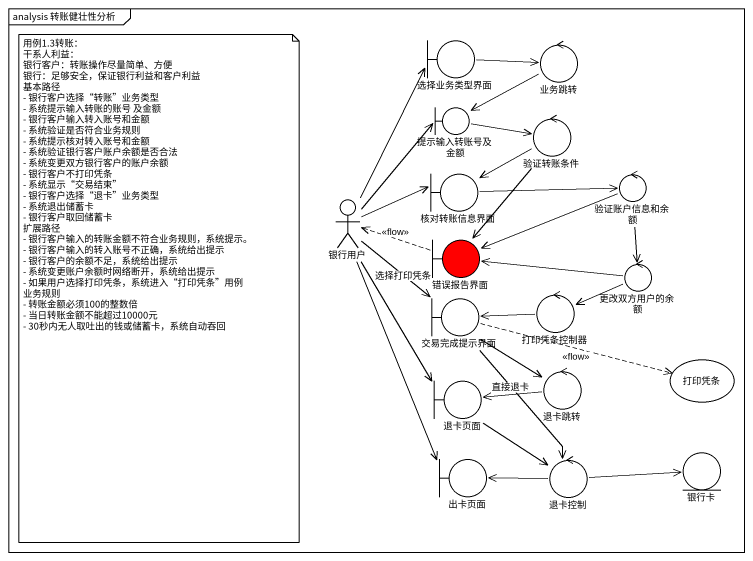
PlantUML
@startuml
mainframe analysis 转账健壮性分析
boundary 选择业务类型界面
control 业务跳转
boundary 提示输入转账号及金额
control 验证转账条件
actor 银行用户
boundary 核对转账信息界面
control 验证账户信息和余额
boundary 错误报告界面 #FF0000
control 更改双方用户的余额
boundary 交易完成提示界面
control 打印凭条控制器
usecase 打印凭条
boundary 退卡页面
control 退卡跳转
boundary 出卡页面
control 退卡控制
entity 银行卡
选择业务类型界面 -right-> 业务跳转
业务跳转 --> 提示输入转账号及金额
提示输入转账号及金额 -right-> 验证转账条件
验证转账条件 -left-> 核对转账信息界面
验证转账条件 --> 错误报告界面
银行用户 -up-> 选择业务类型界面
银行用户 -up-> 提示输入转账号及金额
银行用户 -right-> 核对转账信息界面
银行用户 --> 交易完成提示界面 : 选择打印凭条
银行用户 --> 退卡页面
银行用户 --> 出卡页面
核对转账信息界面 -right-> 验证账户信息和余额
验证账户信息和余额 -left-> 错误报告界面
验证账户信息和余额 --> 更改双方用户的余额
错误报告界面 .left.> 银行用户 : <<flow>>
更改双方用户的余额 -left-> 错误报告界面
更改双方用户的余额 -left-> 打印凭条控制器
交易完成提示界面 .right.> 打印凭条 : <<flow>>
交易完成提示界面 --> 退卡跳转
交易完成提示界面 --> 退卡控制 : 直接退卡
打印凭条控制器 -left-> 交易完成提示界面
退卡页面 --> 退卡控制
退卡跳转 -left-> 退卡页面
退卡控制 -left-> 出卡页面
退卡控制 -right-> 银行卡
note as N1
  用例1.3转账：
  干系人利益：
  银行客户：转账操作尽量简单、方便
  银行：足够安全，保证银行利益和客户利益
  基本路径
  - 银行客户选择“转账”业务类型
  - 系统提示输入转账的账号 及金额
  - 银行客户输入转入账号和金额
  - 系统验证是否符合业务规则
  - 系统提示核对转入账号和金额
  - 系统验证银行客户账户余额是否合法
  - 系统变更双方银行客户的账户余额
  - 银行客户不打印凭条
  - 系统显示“交易结束”
  - 银行客户选择“退卡”业务类型
  - 系统退出储蓄卡
  - 银行客户取回储蓄卡
  扩展路径
  - 银行客户输入的转账金额不符合业务规则，系统提示。
  - 银行客户输入的转入账号不正确，系统给出提示
  - 银行客户的余额不足，系统给出提示
  - 系统变更账户余额时网络断开，系统给出提示
  - 如果用户选择打印凭条，系统进入“打印凭条”用例
  业务规则
  - 转账金额必须100的整数倍
  - 当日转账金额不能超过10000元
  - 30秒内无人取吐出的钱或储蓄卡，系统自动吞回
end note
@enduml
